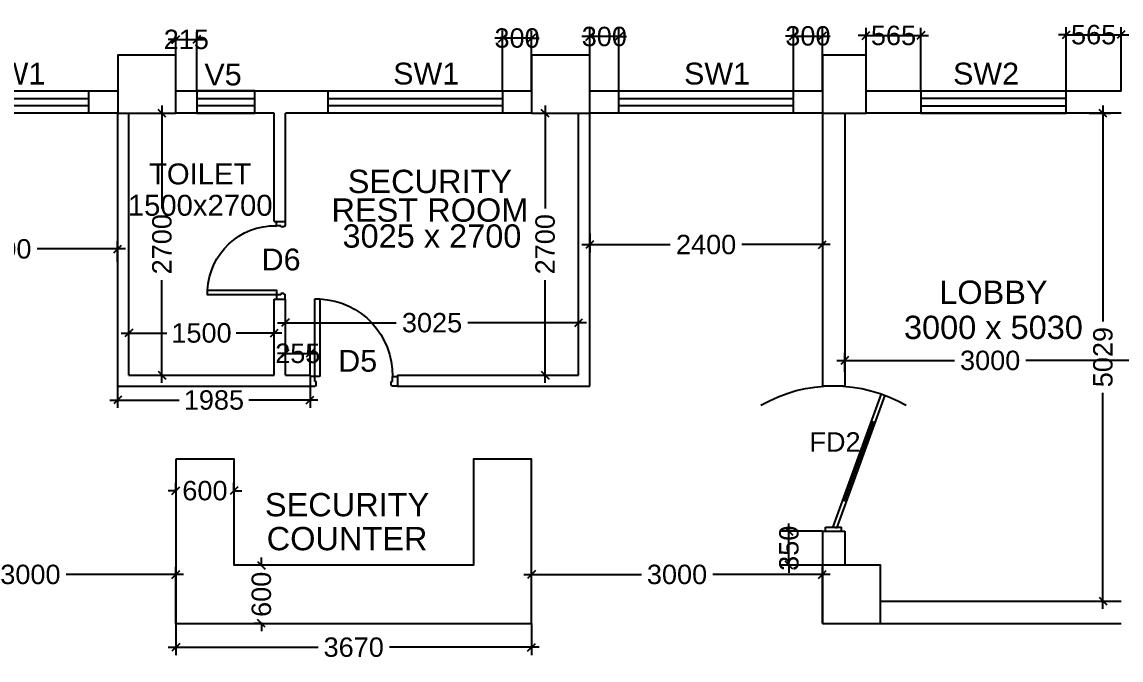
# Model space of a CAD drawing. Extents: x 7897917 to 8423973, y -6487334 to -6173396.
# Drawn here: x 7975372 to 7986709, y -6362908 to -6356329 of the extents above; entities that cross this region are included whole.
import ezdxf
from ezdxf.enums import TextEntityAlignment as Align

# ---------------------------------------------------------------- set-up
doc = ezdxf.new("R2010")
doc.units = 0
doc.header["$LTSCALE"] = 600
doc.header["$MEASUREMENT"] = 0
doc.header["$PDMODE"] = 35
doc.layers.get('0').update_dxf_attribs({"linetype": 'CONTINUOUS'})
doc.layers.get('Defpoints').update_dxf_attribs({"linetype": 'CONTINUOUS'})
for name, color, linetype in [('DOOR', 32, 'CONTINUOUS'), ('Fire Door', 10, 'CONTINUOUS'), ('joinery', 7, 'CONTINUOUS'), ('LA-column', 3, 'CONTINUOUS'), ('PARTI', 21, 'CONTINUOUS'), ('Room Dim', 1, 'CONTINUOUS'), ('TEXT', 6, 'CONTINUOUS'), ('Walls', 7, 'CONTINUOUS'), ('WIN', 151, 'CONTINUOUS'), ('Working Dim', 5, 'CONTINUOUS')]:
    doc.layers.add(name, color=color, linetype=linetype)
doc.styles.add('ari', font='arial.ttf')
doc.styles.add('ARIAL', font='arial.ttf')
doc.dimstyles.new('int. dim', dxfattribs={"dimtxt": 450, "dimasz": 80, "dimexe": 80, "dimexo": 0, "dimgap": 70, "dimtad": 0, "dimdec": 0, "dimzin": 12, "dimdsep": 46, "dimtxsty": 'ari', "dimblk": 'OBLIQUE', "dimcen": 2, "dimdle": 80, "dimclrd": 256, "dimclre": 256, "dimclrt": 6, "dimadec": 0, "dimazin": 0, "dimtfac": 1, "dimtdec": 0, "dimtix": 1, "dimtmove": 2, "dimatfit": 3, "dimfxl": 1, "dimtolj": 1, "dimtzin": 0, "dimlwd": -1, "dimlwe": -1, "dimarcsym": 0})

# ---------------------------------------------------------------- blocks, each defined once
blk = doc.blocks.new('A$C40225939')
at = {"layer": 'Fire Door'}
for p, q in [((-5, 46), (493, 1417)), ((-5, 46), (493, 1417)), ((-5, 46), (493, 1417)), ((34, 32), (533, 1402)), ((34, 32), (533, 1402)), ((34, 32), (533, 1402)), ((114, 313), (413, 1135)), ((114, 313), (413, 1135)), ((114, 313), (413, 1135)), ((134, 306), (94, 320)), ((134, 306), (94, 320)), ((134, 306), (94, 320)), ((-83, 42), (83, 42)), ((-83, 0), (-83, 42)), ((-83, 42), (83, 42)), ((-83, 0), (-83, 42)), ((-83, 42), (83, 42)), ((-83, 0), (-83, 42)), ((-83, 0), (83, 0)), ((-83, 0), (83, 0)), ((-83, 0), (83, 0)), ((34, 32), (-5, 46)), ((34, 32), (-5, 46)), ((34, 32), (-5, 46)), ((83, 0), (83, 42)), ((83, 0), (83, 42)), ((83, 0), (83, 42))]:
    blk.add_line(p, q, dxfattribs=at)
at = {"layer": 'Fire Door', "extrusion": (0, 0, -1)}
blk.add_ellipse((0, 0), major_axis=(0, -1500), ratio=1, start_param=2.618102, end_param=3.665299, dxfattribs=at)
blk.add_ellipse((0, 0), major_axis=(0, -1500), ratio=1, start_param=2.618102, end_param=3.665299, dxfattribs=at)
blk.add_ellipse((0, 0), major_axis=(0, -1500), ratio=1, start_param=2.618102, end_param=3.665299, dxfattribs=at)
blk = doc.blocks.new('1000')
at = {"layer": 'DOOR'}
for p, q in [((0, -100), (0, 0)), ((0, 0), (50, 0)), ((50, -100), (0, -100)), ((50, 0), (50, -2)), ((63, -49), (50, -49)), ((50, -49), (50, -100)), ((50, -100), (50, -901)), ((100, -100), (50, -100)), ((63, -13), (61, -13)), ((63, -13), (63, -49)), ((100, -901), (100, -100)), ((837, -13), (837, -49)), ((837, -13), (839, -13)), ((837, -49), (850, -49)), ((850, 0), (850, -2)), ((900, 0), (850, 0)), ((850, -49), (850, -100)), ((850, -100), (900, -100)), ((900, -100), (900, 0)), ((50, -901), (100, -901))]:
    blk.add_line(p, q, dxfattribs=at)
for centre, major_axis, start_param, end_param in [((50, -13), (-7.95, 7.95), 3.926991, 5.497787), ((850, -13), (7.95, 7.95), 0.785398, 2.356194)]:
    blk.add_ellipse(centre, major_axis=major_axis, ratio=1, start_param=start_param, end_param=end_param, dxfattribs=at)
at = {"layer": 'DOOR', "color": 145}
blk.add_ellipse((64, -115), major_axis=(-520, 590), ratio=1, start_param=2.464943, end_param=4.009476, dxfattribs=at)
blk = doc.blocks.new('Z$W@#1841')
at = {"layer": 'DOOR'}
for p, q in [((-268, -167), (-317, -167)), ((-317, -167), (-317, -267)), ((-268, -218), (-268, -167)), ((-254, -218), (-268, -218)), ((-254, -254), (-256, -254)), ((-254, -254), (-254, -218)), ((519, -254), (519, -218)), ((519, -218), (533, -218)), ((519, -254), (522, -254)), ((533, -218), (533, -167)), ((533, -167), (583, -167)), ((583, -167), (583, -267)), ((-317, -267), (-268, -267)), ((-268, -267), (-268, -265)), ((533, -267), (533, -265)), ((583, -267), (533, -267))]:
    blk.add_line(p, q, dxfattribs=at)
blk.add_lwpolyline([(482, 633), (482, -167), (533, -167), (533, 633)], close=True, dxfattribs=at)
at = {"layer": 'DOOR', "color": 145}
blk.add_arc((518, -152), 786, 92.6177, 181.1129, dxfattribs=at)
at = {"layer": 'DOOR'}
for centre, start, end in [((-268, -254), 270, 0), ((533, -254), 180, 270)]:
    blk.add_arc(centre, 11.2, start, end, dxfattribs=at)
blk = doc.blocks.new('_Oblique')
at = {"color": 0, "linetype": 'ByBlock', "lineweight": -2}
blk.add_line((-0.5, -0.5), (0.5, 0.5), dxfattribs=at)
blk = doc.blocks.new('*D239')
at = {"layer": 'Defpoints', "color": 0, "transparency": 16777216}
for p in [(7980628, -6362027), (7980628, -6362531, 0), (7983629, -6362531, -4)]:
    blk.add_point(p, dxfattribs=at)
at = {"layer": 'Working Dim', "transparency": 16777216}
for p, q in [((7980628, -6362531), (7980628, -6361947)), ((7983629, -6362531), (7983629, -6361947)), ((7980548, -6362027), (7981761, -6362027)), ((7983709, -6362027), (7982497, -6362027))]:
    blk.add_line(p, q, dxfattribs=at)
at = {"layer": 'Working Dim', "transparency": 16777216, "xscale": 80, "yscale": 80, "zscale": 80, "rotation": 180}
blk.add_blockref('_Oblique', (7980628, -6362027), dxfattribs=at)
at = {"layer": 'Working Dim', "transparency": 16777216, "xscale": 80, "yscale": 80, "zscale": 80}
blk.add_blockref('_Oblique', (7983629, -6362027), dxfattribs=at)
at = {"layer": 'Working Dim', "color": 6, "transparency": 16777216, "insert": (7982129, -6362027), "char_height": 200, "attachment_point": 5, "style": 'ari'}
blk.add_mtext('\\A1;3000', dxfattribs=at)
blk = doc.blocks.new('*D296')
at = {"layer": 'Defpoints', "color": 0, "transparency": 16777216}
for p in [(7976959, -6362027), (7973959, -6362531, 4), (7976959, -6362531, 0)]:
    blk.add_point(p, dxfattribs=at)
at = {"layer": 'Working Dim', "transparency": 16777216}
for p, q in [((7973959, -6362531), (7973959, -6361947)), ((7976959, -6362531), (7976959, -6361947)), ((7973879, -6362027), (7975091, -6362027)), ((7977039, -6362027), (7975827, -6362027))]:
    blk.add_line(p, q, dxfattribs=at)
at = {"layer": 'Working Dim', "transparency": 16777216, "xscale": 80, "yscale": 80, "zscale": 80, "rotation": 180}
blk.add_blockref('_Oblique', (7973959, -6362027), dxfattribs=at)
at = {"layer": 'Working Dim', "transparency": 16777216, "xscale": 80, "yscale": 80, "zscale": 80}
blk.add_blockref('_Oblique', (7976959, -6362027), dxfattribs=at)
at = {"layer": 'Working Dim', "color": 6, "transparency": 16777216, "insert": (7975459, -6362027), "char_height": 200, "attachment_point": 5, "style": 'ari'}
blk.add_mtext('\\A1;3000', dxfattribs=at)
blk = doc.blocks.new('*D298')
at = {"layer": 'Defpoints', "color": 0, "transparency": 16777216}
for p in [(7981228, -6358509, 1), (7983629, -6358509), (7983629, -6358625)]:
    blk.add_point(p, dxfattribs=at)
at = {"layer": 'Working Dim', "transparency": 16777216}
for p, q in [((7981228, -6358509), (7981228, -6358705)), ((7983629, -6358509), (7983629, -6358705)), ((7981148, -6358625), (7982059, -6358625)), ((7983709, -6358625), (7982799, -6358625))]:
    blk.add_line(p, q, dxfattribs=at)
at = {"layer": 'Working Dim', "transparency": 16777216, "xscale": 80, "yscale": 80, "zscale": 80, "rotation": 180}
blk.add_blockref('_Oblique', (7981228, -6358625), dxfattribs=at)
at = {"layer": 'Working Dim', "transparency": 16777216, "xscale": 80, "yscale": 80, "zscale": 80}
blk.add_blockref('_Oblique', (7983629, -6358625), dxfattribs=at)
at = {"layer": 'Working Dim', "color": 6, "transparency": 16777216, "insert": (7982429, -6358625), "char_height": 200, "attachment_point": 5, "style": 'ari'}
blk.add_mtext('\\A1;2400', dxfattribs=at)
blk = doc.blocks.new('*D299')
at = {"layer": 'Defpoints', "color": 0, "transparency": 16777216}
for p in [(7976359, -6358670), (7973959, -6358803), (7976359, -6358803, 1)]:
    blk.add_point(p, dxfattribs=at)
at = {"layer": 'Working Dim', "transparency": 16777216}
for p, q in [((7973879, -6358670), (7974789, -6358670)), ((7973959, -6358803), (7973959, -6358590)), ((7976439, -6358670), (7975529, -6358670)), ((7976359, -6358803), (7976359, -6358590))]:
    blk.add_line(p, q, dxfattribs=at)
at = {"layer": 'Working Dim', "transparency": 16777216, "xscale": 80, "yscale": 80, "zscale": 80, "rotation": 180}
blk.add_blockref('_Oblique', (7973959, -6358670), dxfattribs=at)
at = {"layer": 'Working Dim', "transparency": 16777216, "xscale": 80, "yscale": 80, "zscale": 80}
blk.add_blockref('_Oblique', (7976359, -6358670), dxfattribs=at)
at = {"layer": 'Working Dim', "color": 6, "transparency": 16777216, "insert": (7975159, -6358670), "char_height": 200, "attachment_point": 5, "style": 'ari'}
blk.add_mtext('\\A1;2400', dxfattribs=at)
blk = doc.blocks.new('*D582')
at = {"layer": 'Defpoints', "color": 0, "transparency": 16777216}
for p in [(7976474, -6359537), (7976474, -6359971, 21), (7977974, -6359971, 21)]:
    blk.add_point(p, dxfattribs=at)
at = {"layer": 'Working Dim', "transparency": 16777216}
for p, q in [((7976474, -6359971), (7976474, -6359457)), ((7977974, -6359971), (7977974, -6359457)), ((7976394, -6359537), (7976866, -6359537)), ((7978054, -6359537), (7977583, -6359537))]:
    blk.add_line(p, q, dxfattribs=at)
at = {"layer": 'Working Dim', "transparency": 16777216, "xscale": 80, "yscale": 80, "zscale": 80, "rotation": 180}
blk.add_blockref('_Oblique', (7976474, -6359537), dxfattribs=at)
at = {"layer": 'Working Dim', "transparency": 16777216, "xscale": 80, "yscale": 80, "zscale": 80}
blk.add_blockref('_Oblique', (7977974, -6359537), dxfattribs=at)
at = {"layer": 'Working Dim', "color": 6, "transparency": 16777216, "insert": (7977224, -6359537), "char_height": 200, "attachment_point": 5, "style": 'ari'}
blk.add_mtext('\\A1;1500', dxfattribs=at)
blk = doc.blocks.new('*D583')
at = {"layer": 'Defpoints', "color": 0, "transparency": 16777216}
for p in [(7976781, -6357271, 5), (7976816, -6357271), (7976781, -6359971, 21)]:
    blk.add_point(p, dxfattribs=at)
at = {"layer": 'Working Dim', "transparency": 16777216}
for p, q in [((7976816, -6357191), (7976816, -6358251)), ((7976781, -6357271), (7976896, -6357271)), ((7976816, -6360051), (7976816, -6358991)), ((7976781, -6359971), (7976896, -6359971))]:
    blk.add_line(p, q, dxfattribs=at)
at = {"layer": 'Working Dim', "transparency": 16777216, "xscale": 80, "yscale": 80, "zscale": 80}
for p, rotation in [((7976816, -6357271), 90), ((7976816, -6359971), 270)]:
    blk.add_blockref('_Oblique', p, dxfattribs=dict(at, rotation=rotation))
at = {"layer": 'Working Dim', "color": 6, "transparency": 16777216, "insert": (7976816, -6358621), "char_height": 200, "attachment_point": 5, "rotation": 90, "style": 'ari'}
blk.add_mtext('\\A1;2700', dxfattribs=at)
blk = doc.blocks.new('*D584')
at = {"layer": 'Defpoints', "color": 0, "transparency": 16777216}
for p in [(7980628, -6357271, 19), (7980769, -6357271), (7980697, -6359971, 20)]:
    blk.add_point(p, dxfattribs=at)
at = {"layer": 'Working Dim', "transparency": 16777216}
for p, q in [((7980769, -6357191), (7980769, -6358251)), ((7980628, -6357271), (7980849, -6357271)), ((7980769, -6360051), (7980769, -6358991)), ((7980697, -6359971), (7980849, -6359971))]:
    blk.add_line(p, q, dxfattribs=at)
at = {"layer": 'Working Dim', "transparency": 16777216, "xscale": 80, "yscale": 80, "zscale": 80}
for p, rotation in [((7980769, -6357271), 90), ((7980769, -6359971), 270)]:
    blk.add_blockref('_Oblique', p, dxfattribs=dict(at, rotation=rotation))
at = {"layer": 'Working Dim', "color": 6, "transparency": 16777216, "insert": (7980769, -6358621), "char_height": 200, "attachment_point": 5, "rotation": 90, "style": 'ari'}
blk.add_mtext('\\A1;2700', dxfattribs=at)
blk = doc.blocks.new('*D585')
at = {"layer": 'Defpoints', "color": 0, "transparency": 16777216}
for p in [(7978089, -6359431), (7978089, -6359678, 21), (7981114, -6359678, 21)]:
    blk.add_point(p, dxfattribs=at)
at = {"layer": 'Working Dim', "transparency": 16777216}
for p, q in [((7978089, -6359678), (7978089, -6359351)), ((7981114, -6359678), (7981114, -6359351)), ((7978009, -6359431), (7979233, -6359431)), ((7981194, -6359431), (7979971, -6359431))]:
    blk.add_line(p, q, dxfattribs=at)
at = {"layer": 'Working Dim', "transparency": 16777216, "xscale": 80, "yscale": 80, "zscale": 80, "rotation": 180}
blk.add_blockref('_Oblique', (7978089, -6359431), dxfattribs=at)
at = {"layer": 'Working Dim', "transparency": 16777216, "xscale": 80, "yscale": 80, "zscale": 80}
blk.add_blockref('_Oblique', (7981114, -6359431), dxfattribs=at)
at = {"layer": 'Working Dim', "color": 6, "transparency": 16777216, "insert": (7979602, -6359431), "char_height": 200, "attachment_point": 5, "style": 'ari'}
blk.add_mtext('\\A1;3025', dxfattribs=at)
blk = doc.blocks.new('*D586')
at = {"layer": 'Defpoints', "color": 0, "transparency": 16777216}
for p in [(7986859, -6359820), (7983859, -6359938, 19), (7986859, -6359938, 11)]:
    blk.add_point(p, dxfattribs=at)
at = {"layer": 'Working Dim', "transparency": 16777216}
for p, q in [((7983779, -6359820), (7984991, -6359820)), ((7983859, -6359938), (7983859, -6359740)), ((7986939, -6359820), (7985727, -6359820)), ((7986859, -6359938), (7986859, -6359740))]:
    blk.add_line(p, q, dxfattribs=at)
at = {"layer": 'Working Dim', "transparency": 16777216, "xscale": 80, "yscale": 80, "zscale": 80, "rotation": 180}
blk.add_blockref('_Oblique', (7983859, -6359820), dxfattribs=at)
at = {"layer": 'Working Dim', "transparency": 16777216, "xscale": 80, "yscale": 80, "zscale": 80}
blk.add_blockref('_Oblique', (7986859, -6359820), dxfattribs=at)
at = {"layer": 'Working Dim', "color": 6, "transparency": 16777216, "insert": (7985359, -6359820), "char_height": 200, "attachment_point": 5, "style": 'ari'}
blk.add_mtext('\\A1;3000', dxfattribs=at)
blk = doc.blocks.new('*D587')
at = {"layer": 'Defpoints', "color": 0, "transparency": 16777216}
for p in [(7986379, -6357271, 7), (7986523, -6357271), (7986379, -6362300, 19)]:
    blk.add_point(p, dxfattribs=at)
at = {"layer": 'Working Dim', "transparency": 16777216}
for p, q in [((7986523, -6357191), (7986523, -6359417)), ((7986379, -6357271), (7986603, -6357271)), ((7986523, -6362380), (7986523, -6360154)), ((7986379, -6362300), (7986603, -6362300))]:
    blk.add_line(p, q, dxfattribs=at)
at = {"layer": 'Working Dim', "transparency": 16777216, "xscale": 80, "yscale": 80, "zscale": 80}
for p, rotation in [((7986523, -6357271), 90), ((7986523, -6362300), 270)]:
    blk.add_blockref('_Oblique', p, dxfattribs=dict(at, rotation=rotation))
at = {"layer": 'Working Dim', "color": 6, "transparency": 16777216, "insert": (7986523, -6359785), "char_height": 200, "attachment_point": 5, "rotation": 90, "style": 'ari'}
blk.add_mtext('\\A1;5029', dxfattribs=at)
blk = doc.blocks.new('*D1194')
at = {"layer": 'Defpoints', "color": 0, "transparency": 16777216}
for p in [(7977175, -6356510), (7976959, -6356671, -3), (7977175, -6357041)]:
    blk.add_point(p, dxfattribs=at)
at = {"layer": 'Working Dim', "transparency": 16777216}
for p, q in [((7976959, -6356671), (7976959, -6356430)), ((7977175, -6357041), (7977175, -6356430)), ((7976959, -6356510), (7976879, -6356510)), ((7976959, -6356510), (7977175, -6356510)), ((7977175, -6356510), (7977255, -6356510))]:
    blk.add_line(p, q, dxfattribs=at)
at = {"layer": 'Working Dim', "transparency": 16777216, "xscale": 80, "yscale": 80, "zscale": 80}
blk.add_blockref('_Oblique', (7976959, -6356510), dxfattribs=at)
at = {"layer": 'Working Dim', "transparency": 16777216, "xscale": 80, "yscale": 80, "zscale": 80, "rotation": 180}
blk.add_blockref('_Oblique', (7977175, -6356510), dxfattribs=at)
at = {"layer": 'Working Dim', "color": 6, "transparency": 16777216, "insert": (7977067, -6356510), "char_height": 200, "attachment_point": 5, "style": 'ari'}
blk.add_mtext('\\A1;215', dxfattribs=at)
blk = doc.blocks.new('*D1195')
at = {"layer": 'Defpoints', "color": 0, "transparency": 16777216}
for p in [(7980329, -6356496), (7980329, -6357041), (7980628, -6357041, -3)]:
    blk.add_point(p, dxfattribs=at)
at = {"layer": 'Working Dim', "transparency": 16777216}
for p, q in [((7980329, -6357041), (7980329, -6356416)), ((7980628, -6357041), (7980628, -6356416)), ((7980329, -6356496), (7980249, -6356496)), ((7980628, -6356496), (7980329, -6356496)), ((7980628, -6356496), (7980708, -6356496))]:
    blk.add_line(p, q, dxfattribs=at)
at = {"layer": 'Working Dim', "transparency": 16777216, "xscale": 80, "yscale": 80, "zscale": 80}
blk.add_blockref('_Oblique', (7980329, -6356496), dxfattribs=at)
at = {"layer": 'Working Dim', "transparency": 16777216, "xscale": 80, "yscale": 80, "zscale": 80, "rotation": 180}
blk.add_blockref('_Oblique', (7980628, -6356496), dxfattribs=at)
at = {"layer": 'Working Dim', "color": 6, "transparency": 16777216, "insert": (7980479, -6356496), "char_height": 200, "attachment_point": 5, "style": 'ari'}
blk.add_mtext('\\A1;300', dxfattribs=at)
blk = doc.blocks.new('*D1196')
at = {"layer": 'Defpoints', "color": 0, "transparency": 16777216}
for p in [(7981228, -6356480), (7981228, -6357041, -3), (7981529, -6357041)]:
    blk.add_point(p, dxfattribs=at)
at = {"layer": 'Working Dim', "transparency": 16777216}
for p, q in [((7981228, -6357041), (7981228, -6356400)), ((7981529, -6357041), (7981529, -6356400)), ((7981228, -6356480), (7981148, -6356480)), ((7981529, -6356480), (7981228, -6356480)), ((7981529, -6356480), (7981609, -6356480))]:
    blk.add_line(p, q, dxfattribs=at)
at = {"layer": 'Working Dim', "transparency": 16777216, "xscale": 80, "yscale": 80, "zscale": 80}
blk.add_blockref('_Oblique', (7981228, -6356480), dxfattribs=at)
at = {"layer": 'Working Dim', "transparency": 16777216, "xscale": 80, "yscale": 80, "zscale": 80, "rotation": 180}
blk.add_blockref('_Oblique', (7981529, -6356480), dxfattribs=at)
at = {"layer": 'Working Dim', "color": 6, "transparency": 16777216, "insert": (7981379, -6356480), "char_height": 200, "attachment_point": 5, "style": 'ari'}
blk.add_mtext('\\A1;300', dxfattribs=at)
blk = doc.blocks.new('*D1197')
at = {"layer": 'Defpoints', "color": 0, "transparency": 16777216}
for p in [(7983629, -6356474), (7983329, -6357041), (7983629, -6357041)]:
    blk.add_point(p, dxfattribs=at)
at = {"layer": 'Working Dim', "transparency": 16777216}
for p, q in [((7983329, -6357041), (7983329, -6356394)), ((7983629, -6357041), (7983629, -6356394)), ((7983329, -6356474), (7983249, -6356474)), ((7983329, -6356474), (7983629, -6356474)), ((7983629, -6356474), (7983709, -6356474))]:
    blk.add_line(p, q, dxfattribs=at)
at = {"layer": 'Working Dim', "transparency": 16777216, "xscale": 80, "yscale": 80, "zscale": 80}
blk.add_blockref('_Oblique', (7983329, -6356474), dxfattribs=at)
at = {"layer": 'Working Dim', "transparency": 16777216, "xscale": 80, "yscale": 80, "zscale": 80, "rotation": 180}
blk.add_blockref('_Oblique', (7983629, -6356474), dxfattribs=at)
at = {"layer": 'Working Dim', "color": 6, "transparency": 16777216, "insert": (7983479, -6356474), "char_height": 200, "attachment_point": 5, "style": 'ari'}
blk.add_mtext('\\A1;300', dxfattribs=at)
blk = doc.blocks.new('*D1198')
at = {"layer": 'Defpoints', "color": 0, "transparency": 16777216}
for p in [(7984644, -6356469), (7984079, -6357041, 3), (7984644, -6357041)]:
    blk.add_point(p, dxfattribs=at)
at = {"layer": 'Working Dim', "transparency": 16777216}
for p, q in [((7984079, -6357041), (7984079, -6356389)), ((7984644, -6357041), (7984644, -6356389)), ((7984079, -6356469), (7983999, -6356469)), ((7984079, -6356469), (7984644, -6356469)), ((7984644, -6356469), (7984724, -6356469))]:
    blk.add_line(p, q, dxfattribs=at)
at = {"layer": 'Working Dim', "transparency": 16777216, "xscale": 80, "yscale": 80, "zscale": 80}
blk.add_blockref('_Oblique', (7984079, -6356469), dxfattribs=at)
at = {"layer": 'Working Dim', "transparency": 16777216, "xscale": 80, "yscale": 80, "zscale": 80, "rotation": 180}
blk.add_blockref('_Oblique', (7984644, -6356469), dxfattribs=at)
at = {"layer": 'Working Dim', "color": 6, "transparency": 16777216, "insert": (7984362, -6356469), "char_height": 200, "attachment_point": 5, "style": 'ari'}
blk.add_mtext('\\A1;565', dxfattribs=at)
blk = doc.blocks.new('*D1199')
at = {"layer": 'Defpoints', "color": 0, "transparency": 16777216}
for p in [(7986709, -6356461), (7986144, -6357041), (7986709, -6357041)]:
    blk.add_point(p, dxfattribs=at)
at = {"layer": 'Working Dim', "transparency": 16777216}
for p, q in [((7986144, -6357041), (7986144, -6356381)), ((7986709, -6357041), (7986709, -6356381)), ((7986144, -6356461), (7986064, -6356461)), ((7986144, -6356461), (7986709, -6356461)), ((7986709, -6356461), (7986789, -6356461))]:
    blk.add_line(p, q, dxfattribs=at)
at = {"layer": 'Working Dim', "transparency": 16777216, "xscale": 80, "yscale": 80, "zscale": 80}
blk.add_blockref('_Oblique', (7986144, -6356461), dxfattribs=at)
at = {"layer": 'Working Dim', "transparency": 16777216, "xscale": 80, "yscale": 80, "zscale": 80, "rotation": 180}
blk.add_blockref('_Oblique', (7986709, -6356461), dxfattribs=at)
at = {"layer": 'Working Dim', "color": 6, "transparency": 16777216, "insert": (7986426, -6356461), "char_height": 200, "attachment_point": 5, "style": 'ari'}
blk.add_mtext('\\A1;565', dxfattribs=at)
blk = doc.blocks.new('*D1201')
at = {"layer": 'Defpoints', "color": 0, "transparency": 16777216}
for p in [(7983284, -6361581), (7983629, -6361581), (7983629, -6361930, 1)]:
    blk.add_point(p, dxfattribs=at)
at = {"layer": 'Working Dim', "transparency": 16777216}
for p, q in [((7983284, -6361581), (7983284, -6361501)), ((7983629, -6361581), (7983204, -6361581)), ((7983284, -6361930), (7983284, -6361581)), ((7983629, -6361930), (7983204, -6361930)), ((7983284, -6361930), (7983284, -6362010))]:
    blk.add_line(p, q, dxfattribs=at)
at = {"layer": 'Working Dim', "transparency": 16777216, "xscale": 80, "yscale": 80, "zscale": 80}
for p, rotation in [((7983284, -6361581), 270), ((7983284, -6361930), 90)]:
    blk.add_blockref('_Oblique', p, dxfattribs=dict(at, rotation=rotation))
at = {"layer": 'Working Dim', "color": 6, "transparency": 16777216, "insert": (7983284, -6361756), "char_height": 200, "attachment_point": 5, "rotation": 90, "style": 'ari'}
blk.add_mtext('\\A1;350', dxfattribs=at)
blk = doc.blocks.new('*D1203')
at = {"layer": 'Defpoints', "color": 0, "transparency": 16777216}
for p in [(7978344, -6359747), (7978089, -6359971), (7978344, -6359971)]:
    blk.add_point(p, dxfattribs=at)
at = {"layer": 'Working Dim', "transparency": 16777216}
for p, q in [((7978089, -6359971), (7978089, -6359667)), ((7978344, -6359971), (7978344, -6359667)), ((7978089, -6359747), (7978009, -6359747)), ((7978089, -6359747), (7978344, -6359747)), ((7978344, -6359747), (7978424, -6359747))]:
    blk.add_line(p, q, dxfattribs=at)
at = {"layer": 'Working Dim', "transparency": 16777216, "xscale": 80, "yscale": 80, "zscale": 80}
blk.add_blockref('_Oblique', (7978089, -6359747), dxfattribs=at)
at = {"layer": 'Working Dim', "transparency": 16777216, "xscale": 80, "yscale": 80, "zscale": 80, "rotation": 180}
blk.add_blockref('_Oblique', (7978344, -6359747), dxfattribs=at)
at = {"layer": 'Working Dim', "color": 6, "transparency": 16777216, "insert": (7978217, -6359747), "char_height": 200, "attachment_point": 5, "style": 'ari'}
blk.add_mtext('\\A1;255', dxfattribs=at)
blk = doc.blocks.new('*D1204')
at = {"layer": 'Defpoints', "color": 0, "transparency": 16777216}
for p in [(7976359, -6360086), (7978344, -6360086), (7978344, -6360228)]:
    blk.add_point(p, dxfattribs=at)
at = {"layer": 'Working Dim', "transparency": 16777216}
for p, q in [((7976359, -6360086), (7976359, -6360308)), ((7978344, -6360086), (7978344, -6360308)), ((7976279, -6360228), (7976992, -6360228)), ((7978424, -6360228), (7977712, -6360228))]:
    blk.add_line(p, q, dxfattribs=at)
at = {"layer": 'Working Dim', "transparency": 16777216, "xscale": 80, "yscale": 80, "zscale": 80, "rotation": 180}
blk.add_blockref('_Oblique', (7976359, -6360228), dxfattribs=at)
at = {"layer": 'Working Dim', "transparency": 16777216, "xscale": 80, "yscale": 80, "zscale": 80}
blk.add_blockref('_Oblique', (7978344, -6360228), dxfattribs=at)
at = {"layer": 'Working Dim', "color": 6, "transparency": 16777216, "insert": (7977352, -6360228), "char_height": 200, "attachment_point": 5, "style": 'ari'}
blk.add_mtext('\\A1;1985', dxfattribs=at)
blk = doc.blocks.new('*D1205')
at = {"layer": 'Defpoints', "color": 0, "transparency": 16777216}
for p in [(7976959, -6362531), (7980628, -6362531), (7980628, -6362777)]:
    blk.add_point(p, dxfattribs=at)
at = {"layer": 'Working Dim', "transparency": 16777216}
for p, q in [((7976959, -6362531), (7976959, -6362857)), ((7980628, -6362531), (7980628, -6362857)), ((7976879, -6362777), (7978426, -6362777)), ((7980708, -6362777), (7979162, -6362777))]:
    blk.add_line(p, q, dxfattribs=at)
at = {"layer": 'Working Dim', "transparency": 16777216, "xscale": 80, "yscale": 80, "zscale": 80, "rotation": 180}
blk.add_blockref('_Oblique', (7976959, -6362777), dxfattribs=at)
at = {"layer": 'Working Dim', "transparency": 16777216, "xscale": 80, "yscale": 80, "zscale": 80}
blk.add_blockref('_Oblique', (7980628, -6362777), dxfattribs=at)
at = {"layer": 'Working Dim', "color": 6, "transparency": 16777216, "insert": (7978794, -6362777), "char_height": 200, "attachment_point": 5, "style": 'ari'}
blk.add_mtext('\\A1;3670', dxfattribs=at)
blk = doc.blocks.new('*D1206')
at = {"layer": 'Defpoints', "color": 0, "transparency": 16777216}
for p in [(7977842, -6361931), (7977854, -6361931), (7977854, -6362531)]:
    blk.add_point(p, dxfattribs=at)
at = {"layer": 'Working Dim', "transparency": 16777216}
for p, q in [((7977842, -6361931), (7977842, -6361851)), ((7977854, -6361931), (7977762, -6361931)), ((7977842, -6361931), (7977842, -6361939)), ((7977854, -6362531), (7977762, -6362531)), ((7977842, -6362531), (7977842, -6362522)), ((7977842, -6362531), (7977842, -6362611))]:
    blk.add_line(p, q, dxfattribs=at)
at = {"layer": 'Working Dim', "transparency": 16777216, "xscale": 80, "yscale": 80, "zscale": 80}
for p, rotation in [((7977842, -6361931), 270), ((7977842, -6362531), 90)]:
    blk.add_blockref('_Oblique', p, dxfattribs=dict(at, rotation=rotation))
at = {"layer": 'Working Dim', "color": 6, "transparency": 16777216, "insert": (7977842, -6362231), "char_height": 200, "attachment_point": 5, "rotation": 90, "style": 'ari'}
blk.add_mtext('\\A1;600', dxfattribs=at)
blk = doc.blocks.new('*D1207')
at = {"layer": 'Defpoints', "color": 0, "transparency": 16777216}
for p in [(7976959, -6361178), (7977559, -6361163), (7977559, -6361178)]:
    blk.add_point(p, dxfattribs=at)
at = {"layer": 'Working Dim', "transparency": 16777216}
for p, q in [((7976959, -6361178), (7976959, -6361083)), ((7977559, -6361178), (7977559, -6361083)), ((7976959, -6361163), (7976879, -6361163)), ((7976959, -6361163), (7976968, -6361163)), ((7977559, -6361163), (7977551, -6361163)), ((7977559, -6361163), (7977639, -6361163))]:
    blk.add_line(p, q, dxfattribs=at)
at = {"layer": 'Working Dim', "transparency": 16777216, "xscale": 80, "yscale": 80, "zscale": 80}
blk.add_blockref('_Oblique', (7976959, -6361163), dxfattribs=at)
at = {"layer": 'Working Dim', "transparency": 16777216, "xscale": 80, "yscale": 80, "zscale": 80, "rotation": 180}
blk.add_blockref('_Oblique', (7977559, -6361163), dxfattribs=at)
at = {"layer": 'Working Dim', "color": 6, "transparency": 16777216, "insert": (7977259, -6361163), "char_height": 200, "attachment_point": 5, "style": 'ari'}
blk.add_mtext('\\A1;600', dxfattribs=at)

msp = doc.modelspace()

# ---------------------------------------------------------------- linework, layer by layer
at = {"layer": 'LA-column', "color": 2}
for points, elevation in [([(7976359.451, -6357270.732), (7976959.451, -6357270.732), (7976959.451, -6356670.732), (7976359.451, -6356670.732)], -2.741), ([(7980628.451, -6357270.732), (7981228.451, -6357270.732), (7981228.451, -6356670.732), (7980628.451, -6356670.732)], -2.741), ([(7983629.051, -6357270.899), (7984079.051, -6357270.899), (7984079.051, -6356670.899), (7983629.051, -6356670.899)], 2.741), ([(7983629.047, -6362530.454), (7984229.047, -6362530.454), (7984229.047, -6361930.454), (7983629.047, -6361930.454)], 1.031)]:
    msp.add_lwpolyline(points, close=True, dxfattribs=dict(at, elevation=elevation))
at = {"layer": 'PARTI'}
msp.add_lwpolyline([(7976959.48, -6360835.817), (7976959.48, -6362530.52), (7980628.48, -6362530.52), (7980628.48, -6362530.52), (7980628.48, -6360835.817), (7980028.48, -6360835.817), (7980028.48, -6361930.52), (7977559.48, -6361930.52), (7977559.48, -6360835.817)], close=True, dxfattribs=at)
at = {"layer": 'Walls', "linetype": 'Continuous'}
for p, q in [((7976359.458, -6357040.965), (7973958.984, -6357040.965)), ((7980628.458, -6357040.965), (7976959.458, -6357040.965)), ((7983628.983, -6357040.965), (7981228.458, -6357040.965)), ((7986708.968, -6357040.965), (7984078.936, -6357040.965)), ((7976359.48, -6357270.794), (7973958.984, -6357270.794)), ((7976359.48, -6360085.817), (7976359.48, -6357270.794)), ((7976474.48, -6359970.817), (7976474.48, -6357270.794)), ((7977974.48, -6357270.794), (7976959.458, -6357270.794)), ((7977974.48, -6358385.825), (7977974.48, -6357270.794)), ((7980628.458, -6357270.794), (7978089.48, -6357270.794)), ((7978089.48, -6358385.825), (7978089.48, -6357270.794)), ((7981113.48, -6359970.817), (7981113.48, -6357270.794)), ((7983628.959, -6357270.794), (7981228.48, -6357270.794)), ((7981228.48, -6360085.817), (7981228.48, -6357270.794)), ((7983628.959, -6357270.794), (7983629.141, -6360080.753)), ((7983858.98, -6357270.961), (7983858.98, -6360080.753)), ((7986708.968, -6357270.794), (7984078.936, -6357270.794)), ((7977974.48, -6358385.825), (7978089.48, -6358385.825)), ((7977974.48, -6359185.817), (7978089.48, -6359185.817)), ((7977974.48, -6359970.817), (7977974.48, -6359185.817)), ((7978089.48, -6359970.817), (7978089.48, -6359185.817)), ((7976474.48, -6359970.817), (7977974.48, -6359970.817)), ((7978089.48, -6359970.817), (7978343.98, -6359970.817)), ((7978343.98, -6359970.817), (7978343.98, -6360085.817)), ((7979243.98, -6359970.817), (7981113.48, -6359970.817)), ((7979243.98, -6359970.817), (7979243.98, -6360085.817)), ((7976359.48, -6360085.817), (7978343.98, -6360085.817)), ((7979243.98, -6360085.817), (7981228.48, -6360085.817)), ((7983628.98, -6360080.753), (7983858.98, -6360080.753)), ((7983628.98, -6361580.753), (7983858.98, -6361580.753)), ((7983628.98, -6361580.753), (7983628.98, -6361930.436)), ((7983858.98, -6361580.753), (7983858.98, -6361930.436)), ((7984228.957, -6362300.16), (7986708.968, -6362300.16)), ((7984228.957, -6362530.52), (7986708.968, -6362530.52))]:
    msp.add_line(p, q, dxfattribs=at)
at = {"layer": 'WIN', "linetype": 'Continuous'}
for points in [[(7976059.232, -6357040.794), (7976059.232, -6357270.794), (7974259.232, -6357270.794), (7974259.232, -6357040.794)], [(7977774.837, -6357040.794), (7977174.837, -6357040.794), (7977174.837, -6357270.794), (7977774.837, -6357270.794)], [(7980328.802, -6357040.794), (7980328.802, -6357270.794), (7978528.802, -6357270.794), (7978528.802, -6357040.794)], [(7983328.732, -6357040.794), (7983328.732, -6357270.794), (7981528.732, -6357270.794), (7981528.732, -6357040.794)], [(7984643.975, -6357040.965), (7984643.975, -6357270.965), (7986143.975, -6357270.965), (7986143.975, -6357040.965)], [(7976059.232, -6357117.794), (7976059.232, -6357193.794), (7974259.232, -6357193.794), (7974259.232, -6357117.794)], [(7977774.837, -6357122.135), (7977174.837, -6357122.135), (7977174.837, -6357189.453), (7977774.837, -6357189.453)], [(7980328.802, -6357117.794), (7980328.802, -6357193.794), (7978528.802, -6357193.794), (7978528.802, -6357117.794)], [(7983328.732, -6357117.794), (7983328.732, -6357193.794), (7981528.732, -6357193.794), (7981528.732, -6357117.794)], [(7984643.975, -6357117.965), (7984643.975, -6357193.965), (7986143.975, -6357193.965), (7986143.975, -6357117.965)]]:
    msp.add_lwpolyline(points, close=True, dxfattribs=at)

# ---------------------------------------------------------------- block references
at = {"layer": 'DOOR', "linetype": 'Continuous', "xscale": -0.8887360543012619, "yscale": 0.8887360533699393, "zscale": 0.8887360539016385, "rotation": 90}
msp.add_blockref('Z$W@#1841', (7977848.681, -6358667.807), dxfattribs=at)
at = {"layer": 'DOOR', "linetype": 'Continuous', "xscale": -1, "rotation": 179.9999867665085}
msp.add_blockref('1000', (7978343.98, -6360085.816), dxfattribs=at)
at = {"layer": 'Fire Door'}
msp.add_blockref('A$C40225939', (7983743.98, -6361580.753), dxfattribs=at)

# ---------------------------------------------------------------- texts
at = {"layer": 'Fire Door', "style": 'ARIAL'}
msp.add_text('FD2', height=200, dxfattribs=at).set_placement((7983758.613, -6360759.764), align=Align.CENTER)
at = {"layer": 'joinery', "style": 'ari'}
for s, p in [('SW1', (7975272.275, -6356973.901)), ('V5', (7977446.051, -6356983.15)), ('SW1', (7979541.845, -6356973.901)), ('SW1', (7982541.775, -6356973.901)), ('SW2', (7985316.846, -6356974.072)), ('D5', (7978835.097, -6359935.816))]:
    msp.add_text(s, height=225, dxfattribs=at).set_placement(p, align=Align.CENTER)
msp.add_text('D6', height=225, dxfattribs=at).set_placement((7977844.048, -6358890.87, 19.343))
at = {"layer": 'Room Dim'}
for s, height, style, p in [('1500x2700', 216, 'ARIAL', (7977210.384, -6358327.364)), ('3025 x 2700', 240, 'ari', (7979600.988, -6358656.131)), ('3000 x 5030', 240, 'ARIAL', (7985392.777, -6359598.099))]:
    msp.add_text(s, height=height, dxfattribs=dict(at, style=style)).set_placement(p, align=Align.CENTER)
at = {"layer": 'TEXT', "color": 7}
for s, height, style, p in [('TOILET', 216, 'ARIAL', (7977210.384, -6358004.184)), ('SECURITY', 240, 'ari', (7979579.862, -6358093.053)), ('REST ROOM', 240, 'ari', (7979579.862, -6358388.649)), ('LOBBY', 240, 'ARIAL', (7985392.777, -6359235.965)), ('SECURITY', 240, 'ARIAL', (7978725.271, -6361426.438)), ('COUNTER', 240, 'ARIAL', (7978725.271, -6361776.445))]:
    msp.add_text(s, height=height, dxfattribs=dict(at, style=style)).set_placement(p, align=Align.CENTER)

# ---------------------------------------------------------------- dimensions: what is measured, and where the dimension line sits
at = {"layer": 'Working Dim'}
for base, p1, p2, override, picture, middle in [((7977174.837, -6356509.57), (7976959.451, -6356670.732, -2.741), (7977174.837, -6357040.794), {"dimtxt": 200, "dimarcsym": 1}, '*D1194', (7977067.144, -6356509.57)), ((7980328.802, -6356495.645), (7980628.451, -6357040.965, -2.741), (7980328.802, -6357040.794), {"dimtxt": 200, "dimarcsym": 1}, '*D1195', (7980478.627, -6356495.645)), ((7981228.451, -6356480.011), (7981528.732, -6357040.794), (7981228.451, -6357040.794, -2.741), {"dimtxt": 200, "dimarcsym": 1}, '*D1196', (7981378.591, -6356480.011)), ((7983628.983, -6356473.724), (7983328.732, -6357040.965), (7983628.983, -6357040.965), {"dimtxt": 200, "dimarcsym": 1}, '*D1197', (7983478.857, -6356473.724)), ((7984643.975, -6356469.025), (7984079.051, -6357040.965, 2.741), (7984643.975, -6357040.965), {"dimtxt": 200, "dimarcsym": 1}, '*D1198', (7984361.513, -6356469.025)), ((7986708.968, -6356460.545), (7986143.975, -6357040.965), (7986708.968, -6357040.965), {"dimtxt": 200, "dimarcsym": 1}, '*D1199', (7986426.471, -6356460.545)), ((7978089.48, -6359431.046), (7981114.48, -6359678.193, 20.521), (7978089.48, -6359678.193, 20.521), {"dimtxt": 200}, '*D585', (7979601.98, -6359431.046)), ((7976474.48, -6359536.735), (7977974.48, -6359970.817, 20.738), (7976474.48, -6359970.817, 20.738), {"dimtxt": 200}, '*D582', (7977224.48, -6359536.735)), ((7978343.980418, -6359746.891391), (7978089.480417, -6359970.816691), (7978343.980418, -6359970.81669), {"dimtxt": 200, "dimarcsym": 1}, '*D1203', (7978216.730418, -6359746.891391)), ((7986858.991, -6359819.66), (7983858.98, -6359937.741, 19.239), (7986858.991, -6359937.715, 11.023), {"dimtxt": 200}, '*D586', (7985358.985, -6359819.66)), ((7977559.48, -6361163.283), (7976959.48, -6361177.546), (7977559.48, -6361177.546), {"dimtxt": 200, "dimarcsym": 1}, '*D1207', (7977259.48, -6361163.283)), ((7976959.48, -6362026.919, 19.239), (7973958.981, -6362530.52, 23.137), (7976959.48, -6362530.52, 19.138), {"dimtxt": 200}, '*D296', (7975459.231, -6362026.919, 19.239)), ((7980628.4804, -6362026.9189, 19.2392), (7983628.9798, -6362530.5195, 15.1392), (7980628.4804, -6362530.5196, 19.1379), {"dimtxt": 200}, '*D239', (7982128.7301, -6362026.9189, 19.2392))]:
    dim = msp.add_linear_dim(base=base, p1=p1, p2=p2, dimstyle='int. dim', override=override, dxfattribs=at)
    dim.commit()
    dim.dimension.update_dxf_attribs({"geometry": picture, "text_midpoint": middle})
for base, p1, p2, override, picture, middle in [((7976816.297, -6357270.732), (7976780.756, -6359970.817, 20.738), (7976780.756, -6357270.732, 5.131), {"dimtxt": 200}, '*D583', (7976816.297, -6358620.775)), ((7980768.627, -6357270.794), (7980696.702, -6359970.817, 20.382), (7980628.458, -6357270.794, 19.239), {"dimtxt": 200}, '*D584', (7980768.627, -6358620.805)), ((7986522.516, -6357270.794), (7986378.854, -6362300.16, 19.239), (7986378.788, -6357270.794, 6.902), {"dimtxt": 200}, '*D587', (7986522.516, -6359785.477)), ((7983283.595, -6361580.753), (7983629.047, -6361930.454, 1.031), (7983628.98, -6361580.753), {"dimtxt": 200, "dimarcsym": 1}, '*D1201', (7983283.595, -6361755.603)), ((7977842.299, -6361930.52), (7977854.336, -6362530.52), (7977854.336, -6361930.52), {"dimtxt": 200, "dimarcsym": 1}, '*D1206', (7977842.299, -6362230.52))]:
    dim = msp.add_linear_dim(base=base, p1=p1, p2=p2, angle=90, dimstyle='int. dim', override=override, dxfattribs=at)
    dim.commit()
    dim.dimension.update_dxf_attribs({"geometry": picture, "text_midpoint": middle})
for base, p1, p2, text, override, picture, middle in [((7976359.48, -6358670.159, 19.239), (7973958.81, -6358802.803, 19.239), (7976359.48, -6358802.802, 20.055), '2400', {"dimtxt": 200}, '*D299', (7975159.145, -6358670.159, 19.239)), ((7983629.039, -6358625.311, 19.239), (7981228.48, -6358508.721, 19.898), (7983629.039, -6358508.565, 19.239), '2400', {"dimtxt": 200}, '*D298', (7982428.76, -6358625.311, 19.239)), ((7978343.98, -6360228.311), (7976359.48, -6360085.817), (7978343.98, -6360085.817), '1985', {"dimtxt": 200, "dimarcsym": 1}, '*D1204', (7977351.73, -6360228.311)), ((7980628.48, -6362777.085), (7976959.48, -6362530.52), (7980628.48, -6362530.52), '3670', {"dimtxt": 200, "dimarcsym": 1}, '*D1205', (7978793.98, -6362777.085))]:
    dim = msp.add_linear_dim(base=base, p1=p1, p2=p2, text=text, dimstyle='int. dim', override=override, dxfattribs=at)
    dim.commit()
    dim.dimension.update_dxf_attribs({"geometry": picture, "text_midpoint": middle})

doc.saveas('drawing.dxf')
